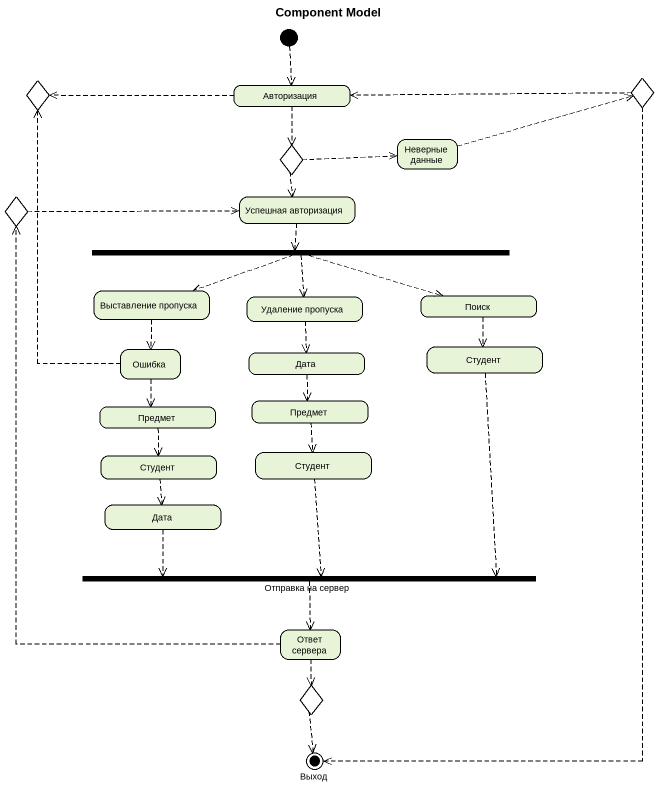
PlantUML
@startuml
title Component Model
hide empty description
state choice1 <<choice>>
state Авторизация
state choice2 <<choice>>
state choice3 <<choice>>
state "Неверные данные" as Неверные_данные
state choice4 <<choice>>
state "Успешная авторизация" as Успешная_авторизация
state fork1 <<fork>>
state "Выставление пропуска" as Выставление_пропуска
state "Удаление пропуска" as Удаление_пропуска
state Поиск
state Ошибка
state Дата
state Студент
state Предмет
state "Предмет" as Предмет_2
state "Студент" as Студент_2
state "Студент" as Студент_3
state "Дата" as Дата_2
state "Отправка на сервер" as Отправка_на_сервер <<join>>
state "Ответ сервера" as Ответ_сервера
state choice5 <<choice>>
state Выход <<end>>
[*] -[dashed]-> Авторизация
Авторизация -left[dashed]-> choice1
Авторизация -[dashed]-> choice3
choice2 -left[dashed]-> Авторизация
choice2 -[dashed]-> Выход
choice3 -right[dashed]-> Неверные_данные
choice3 -[dashed]-> Успешная_авторизация
Неверные_данные -right[dashed]-> choice2
choice4 -right[dashed]-> Успешная_авторизация
Успешная_авторизация -[dashed]-> fork1
fork1 -left[dashed]-> Выставление_пропуска
fork1 -[dashed]-> Удаление_пропуска
fork1 -right[dashed]-> Поиск
Выставление_пропуска -[dashed]-> Ошибка
Удаление_пропуска -[dashed]-> Дата
Поиск -[dashed]-> Студент
Ошибка -up[dashed]-> choice1
Ошибка -[dashed]-> Предмет_2
Дата -[dashed]-> Предмет
Студент -[dashed]-> Отправка_на_сервер
Предмет -[dashed]-> Студент_3
Предмет_2 -[dashed]-> Студент_2
Студент_2 -[dashed]-> Дата_2
Студент_3 -[dashed]-> Отправка_на_сервер
Дата_2 -right[dashed]-> Отправка_на_сервер
Отправка_на_сервер -[dashed]-> Ответ_сервера
Ответ_сервера -up[dashed]-> choice4
Ответ_сервера -[dashed]-> choice5
choice5 -[dashed]-> Выход
@enduml
